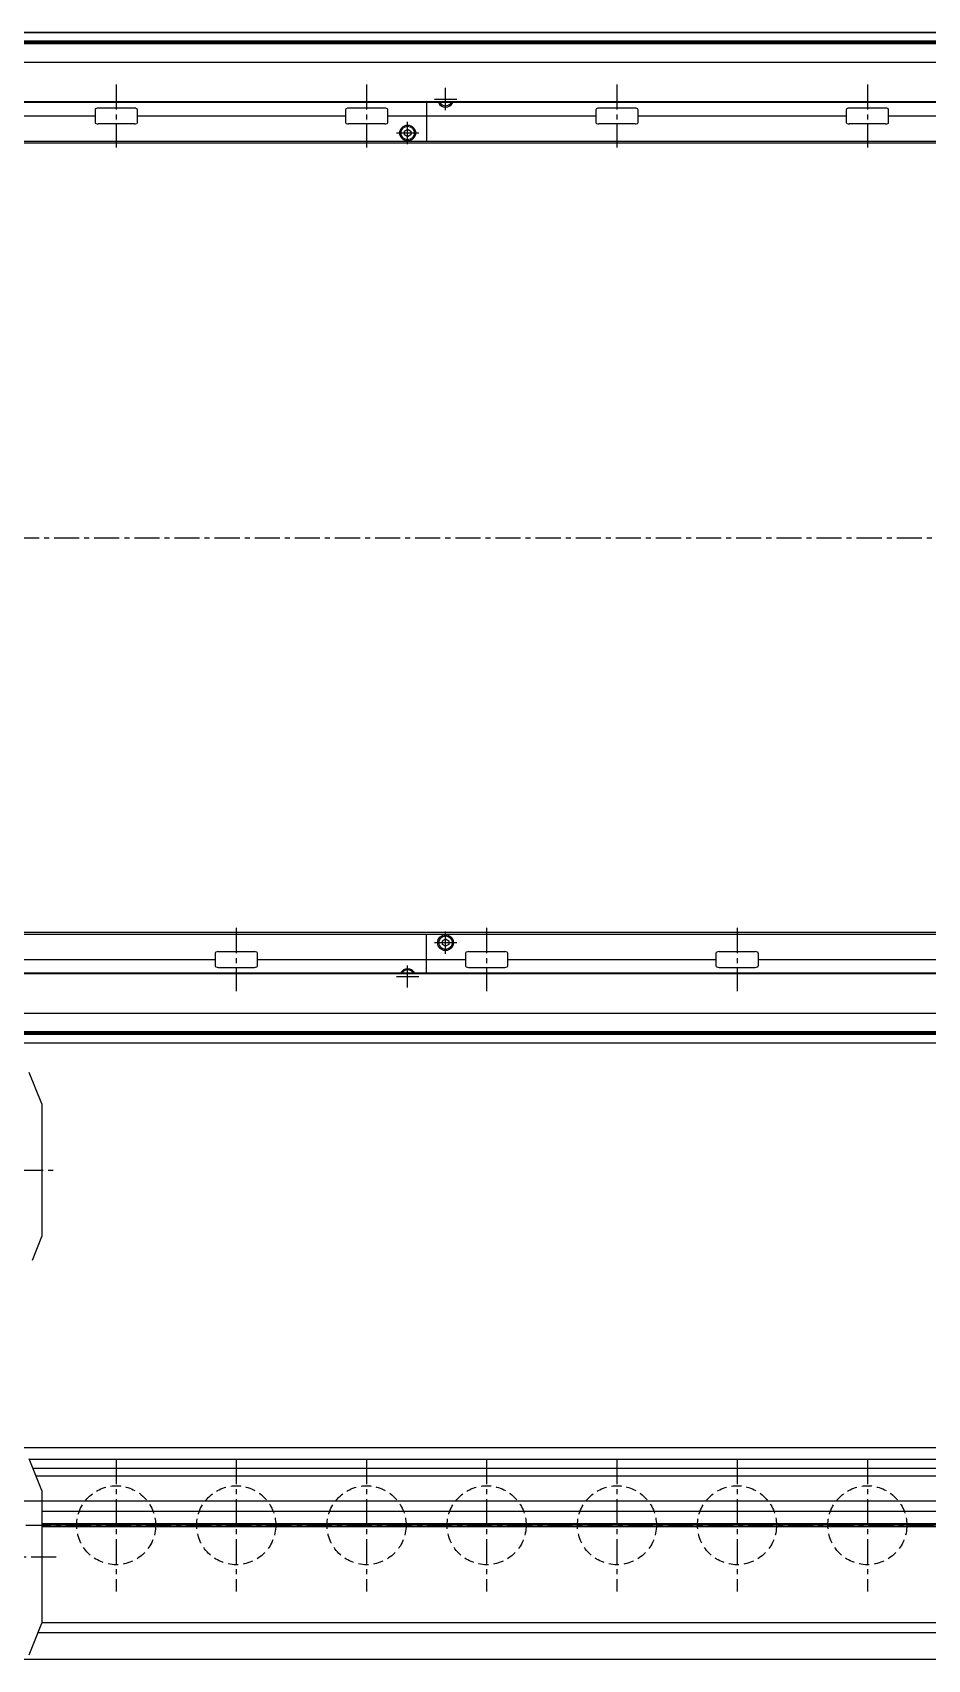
# Model space of a CAD drawing. Extents: x -10 to 5075, y -8 to 1151.
# Drawn here: x 676 to 1243, y 68 to 1098 of the extents above; entities that cross this region are included whole.
import ezdxf

# ---------------------------------------------------------------- set-up
doc = ezdxf.new("R2010")
doc.units = 0
doc.header["$LTSCALE"] = 0.5
doc.linetypes.add('CENTER', pattern=[50.8, 31.75, -6.35, 6.35, -6.35])
doc.linetypes.add('DASHED', pattern=[19.05, 12.7, -6.35])
for name, color, linetype in [('MSM_CENTER', 1, 'CENTER'), ('MSM_CONTINUOUS', 7, 'CONTINUOUS'), ('MSM_DASHED', 4, 'DASHED')]:
    doc.layers.add(name, color=color, linetype=linetype)

msp = doc.modelspace()

# ---------------------------------------------------------------- linework, layer by layer
at = {"layer": 'MSM_CENTER'}
for p, q in [((729.2, 1065.5), (729.2, 1025.5)), ((887.7, 1065.5), (887.7, 1025.5)), ((937.7, 1049.2), (937.7, 1063.3)), ((1046.2, 1065.5), (1046.2, 1025.5)), ((1204.7, 1065.5), (1204.7, 1025.5)), ((930.7, 1056.2), (944.8, 1056.2)), ((913.7, 1027.7), (913.7, 1041.8)), ((906.7, 1034.8), (920.8, 1034.8)), ((359.7, 778.4), (4267.9, 778.4)), ((805.2, 531.3), (805.2, 491.3)), ((937.7, 515), (937.7, 529.1)), ((963.7, 531.3), (963.7, 491.3)), ((1122.2, 531.3), (1122.2, 491.3)), ((930.7, 522), (944.8, 522)), ((913.7, 493.5), (913.7, 507.5)), ((906.7, 500.5), (920.8, 500.5)), ((362.2, 377.8), (692.2, 377.8)), ((729.2, 195), (729.2, 111)), ((805.2, 195), (805.2, 111)), ((887.7, 195), (887.7, 111)), ((963.7, 195), (963.7, 111)), ((1046.2, 195), (1046.2, 111)), ((1122.2, 195), (1122.2, 111)), ((1204.7, 195), (1204.7, 111)), ((367.2, 153), (4258.3, 153)), ((472.2, 133), (692.2, 133))]:
    msp.add_line(p, q, dxfattribs=at)
at = {"layer": 'MSM_CONTINUOUS'}
for p, q in [((4257.9, 1098.4), (370.6, 1098.4)), ((4256.2, 1098.3), (372.2, 1098.3)), ((4231.6, 1092.9), (396.9, 1092.9)), ((4231.6, 1091.2), (396.9, 1091.2)), ((4231.5, 1092), (397, 1092)), ((4256.2, 1079.5), (372.2, 1079.5)), ((4256.2, 1054.1), (372.2, 1054.1)), ((4256.2, 1054.5), (422.2, 1054.5)), ((925.7, 1054.1), (925.7, 1029.4)), ((937.7, 1053.9), (937.4, 1054.1)), ((938.1, 1054.1), (937.7, 1053.9)), ((715.8, 1045.5), (584.2, 1045.5)), ((715.8, 1049.5), (715.8, 1041.5)), ((740.7, 1050.5), (717.8, 1050.5)), ((742.7, 1041.5), (742.7, 1049.5)), ((874.3, 1045.5), (742.7, 1045.5)), ((874.3, 1049.5), (874.3, 1041.5)), ((899.2, 1050.5), (876.3, 1050.5)), ((901.2, 1041.5), (901.2, 1049.5)), ((1032.8, 1045.5), (901.2, 1045.5)), ((1032.8, 1049.5), (1032.8, 1041.5)), ((1057.7, 1050.5), (1034.8, 1050.5)), ((1059.7, 1041.5), (1059.7, 1049.5)), ((1191.3, 1045.5), (1059.7, 1045.5)), ((1191.3, 1049.5), (1191.3, 1041.5)), ((1216.2, 1050.5), (1193.3, 1050.5)), ((1218.2, 1041.5), (1218.2, 1049.5)), ((1349.8, 1045.5), (1218.2, 1045.5)), ((740.7, 1040.5), (717.8, 1040.5)), ((899.2, 1040.5), (876.3, 1040.5)), ((911.7, 1035.9), (913.7, 1037.1)), ((911.7, 1033.6), (911.7, 1035.9)), ((913.7, 1032.4), (911.7, 1033.6)), ((913.7, 1037.1), (915.7, 1035.9)), ((915.7, 1033.6), (913.7, 1032.4)), ((915.7, 1035.9), (915.7, 1033.6)), ((1057.7, 1040.5), (1034.8, 1040.5)), ((1216.2, 1040.5), (1193.3, 1040.5)), ((4254.2, 1029.4), (450.2, 1029.4)), ((4257.9, 1028.4), (450.2, 1028.4)), ((4257.9, 528.4), (450.2, 528.4)), ((450.2, 527.4), (4254.2, 527.4)), ((925.7, 502.6), (925.7, 527.4)), ((791.8, 515.3), (791.8, 507.3)), ((793.8, 516.3), (816.7, 516.3)), ((818.7, 507.3), (818.7, 515.3)), ((935.7, 523.2), (937.7, 524.4)), ((935.7, 520.9), (935.7, 523.2)), ((937.7, 519.7), (935.7, 520.9)), ((937.7, 524.4), (939.7, 523.2)), ((939.7, 520.9), (937.7, 519.7)), ((939.7, 523.2), (939.7, 520.9)), ((950.3, 515.3), (950.3, 507.3)), ((952.3, 516.3), (975.2, 516.3)), ((977.2, 507.3), (977.2, 515.3)), ((1108.8, 515.3), (1108.8, 507.3)), ((1110.8, 516.3), (1133.7, 516.3)), ((1135.7, 507.3), (1135.7, 515.3)), ((660.2, 511.3), (791.8, 511.3)), ((793.8, 506.3), (816.7, 506.3)), ((818.7, 511.3), (950.3, 511.3)), ((952.3, 506.3), (975.2, 506.3)), ((977.2, 511.3), (1108.8, 511.3)), ((1110.8, 506.3), (1133.7, 506.3)), ((1135.7, 511.3), (1267.3, 511.3)), ((4256.2, 502.6), (372.2, 502.6)), ((4256.2, 502.2), (422.2, 502.2)), ((913.4, 502.6), (913.7, 502.9)), ((913.7, 502.9), (914.1, 502.6)), ((4256.2, 477.2), (372.2, 477.2)), ((4231.6, 465.6), (396.9, 465.6)), ((4231.6, 463.9), (396.9, 463.9)), ((4231.5, 464.7), (397, 464.7)), ((4257.9, 458.4), (370.6, 458.4)), ((4256.2, 458.4), (372.2, 458.4)), ((682.2, 419.8), (674.2, 439.8)), ((682.2, 419.8), (682.2, 335.8)), ((676.2, 320.8), (682.2, 335.8)), ((4256.2, 202), (372.2, 202)), ((682.2, 175), (674.2, 195)), ((4256.2, 194.6), (674.4, 194.6)), ((4140.2, 189), (676.6, 189)), ((4140.2, 184), (678.6, 184)), ((4040.2, 168.2), (667.2, 168.2)), ((682.2, 175), (682.2, 91)), ((4040.2, 161.8), (682.2, 161.8)), ((4040.2, 153.9), (682.2, 153.9)), ((4040.2, 153), (682.2, 153)), ((4040.2, 152.1), (682.2, 152.1)), ((674.2, 71), (682.2, 91)), ((4040.2, 84.8), (679.7, 84.8)), ((4040.2, 91.3), (682.2, 91.3)), ((4257.9, 68), (472.2, 68))]:
    msp.add_line(p, q, dxfattribs=at)
for centre, radius in [((913.7, 1034.8), 5), ((913.7, 1034.8), 4.25), ((937.7, 522), 5), ((937.7, 522), 4.25)]:
    msp.add_circle(centre, radius, dxfattribs=at)
for centre, radius, start, end in [((937.7, 1056.2), 5, 204.8346, 335.1654), ((937.7, 1056.2), 4.25, 209.6116, 330.3884), ((716.7, 1049.4), 0.882, 115.5328, 172.1027), ((716.7, 1041.6), 0.882, 187.8973, 244.4672), ((717.8, 1047.1), 3.41, 89.6687, 115.2454), ((717.8, 1043.9), 3.41, 244.7546, 270.3313), ((740.7, 1047.1), 3.41, 64.7546, 90.3313), ((740.7, 1043.9), 3.41, 269.6687, 295.2454), ((741.8, 1049.4), 0.882, 7.8973, 64.4672), ((741.8, 1041.6), 0.882, 295.5328, 352.1027), ((875.2, 1049.4), 0.882, 115.5328, 172.1027), ((875.2, 1041.6), 0.882, 187.8973, 244.4672), ((876.3, 1047.1), 3.41, 89.6687, 115.2454), ((876.3, 1043.9), 3.41, 244.7546, 270.3313), ((899.2, 1047.1), 3.41, 64.7546, 90.3313), ((899.2, 1043.9), 3.41, 269.6687, 295.2454), ((900.3, 1049.4), 0.882, 7.8973, 64.4672), ((900.3, 1041.6), 0.882, 295.5328, 352.1027), ((1033.7, 1049.4), 0.882, 115.5328, 172.1027), ((1033.7, 1041.6), 0.882, 187.8973, 244.4672), ((1034.8, 1047.1), 3.41, 89.6687, 115.2454), ((1034.8, 1043.9), 3.41, 244.7546, 270.3313), ((1057.7, 1047.1), 3.41, 64.7546, 90.3313), ((1057.7, 1043.9), 3.41, 269.6687, 295.2454), ((1058.8, 1049.4), 0.882, 7.8973, 64.4672), ((1058.8, 1041.6), 0.882, 295.5328, 352.1027), ((1192.2, 1049.4), 0.882, 115.5328, 172.1027), ((1192.2, 1041.6), 0.882, 187.8973, 244.4672), ((1193.3, 1047.1), 3.41, 89.6687, 115.2454), ((1193.3, 1043.9), 3.41, 244.7546, 270.3313), ((1216.2, 1047.1), 3.41, 64.7546, 90.3313), ((1216.2, 1043.9), 3.41, 269.6687, 295.2454), ((1217.3, 1049.4), 0.882, 7.8973, 64.4672), ((1217.3, 1041.6), 0.882, 295.5328, 352.1027), ((792.7, 515.2), 0.882, 115.5328, 172.1027), ((793.8, 512.9), 3.41, 89.6687, 115.2454), ((816.7, 512.9), 3.41, 64.7546, 90.3313), ((817.8, 515.2), 0.882, 7.8973, 64.4672), ((951.2, 515.2), 0.882, 115.5328, 172.1027), ((952.3, 512.9), 3.41, 89.6687, 115.2454), ((975.2, 512.9), 3.41, 64.7546, 90.3313), ((976.3, 515.2), 0.882, 7.8973, 64.4672), ((1109.7, 515.2), 0.882, 115.5328, 172.1027), ((1110.8, 512.9), 3.41, 89.6687, 115.2454), ((1133.7, 512.9), 3.41, 64.7546, 90.3313), ((1134.8, 515.2), 0.882, 7.8973, 64.4672), ((792.7, 507.4), 0.882, 187.8973, 244.4672), ((793.8, 509.7), 3.41, 244.7546, 270.3313), ((816.7, 509.7), 3.41, 269.6687, 295.2454), ((817.8, 507.4), 0.882, 295.5328, 352.1027), ((913.7, 500.5), 5, 24.8346, 155.1654), ((951.2, 507.4), 0.882, 187.8973, 244.4672), ((952.3, 509.7), 3.41, 244.7546, 270.3313), ((975.2, 509.7), 3.41, 269.6687, 295.2454), ((976.3, 507.4), 0.882, 295.5328, 352.1027), ((1109.7, 507.4), 0.882, 187.8973, 244.4672), ((1110.8, 509.7), 3.41, 244.7546, 270.3313), ((1133.7, 509.7), 3.41, 269.6687, 295.2454), ((1134.8, 507.4), 0.882, 295.5328, 352.1027), ((913.7, 500.5), 4.25, 29.6116, 150.3884)]:
    msp.add_arc(centre, radius, start, end, dxfattribs=at)
at = {"layer": 'MSM_DASHED'}
for centre in [(729.2, 153), (805.2, 153), (887.7, 153), (963.7, 153), (1046.2, 153), (1122.2, 153), (1204.7, 153)]:
    msp.add_circle(centre, 25, dxfattribs=at)

doc.saveas('drawing.dxf')
